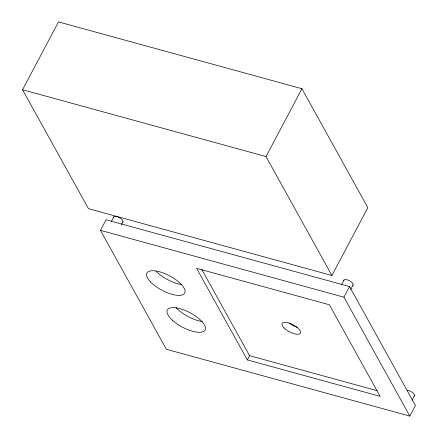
<?xml version="1.0" encoding="UTF-8"?>
<svg xmlns="http://www.w3.org/2000/svg" width="438" height="438" viewBox="0 0 438 438"><rect width="100%" height="100%" fill="white"/><g stroke="black" fill="none" stroke-linecap="round" stroke-linejoin="round"><path stroke-width="0.66" d="M22.557 89.741L58.478 21.9L301.935 88.711L367.838 207.645L331.916 275.486L88.454 208.674L22.557 89.741L266.019 156.558L331.916 275.486M100.472 230.355L106.084 219.756L349.546 286.567L415.443 405.5L409.831 416.1L166.369 349.289L100.472 230.355L343.929 297.172L409.831 416.1M111.323 221.524L113.77 216.898M121.425 224.628L122.952 221.737M266.019 156.558L301.935 88.711M247.328 359.91L196.574 268.324L329.371 304.766L380.124 396.357L247.328 359.91L249.572 355.672L201.787 269.436M341.503 284.695L343.95 280.068M343.929 297.172L349.546 286.567M350.685 289.534L353.132 284.908M412.038 400.261L414.49 395.634M249.572 355.672L377.107 390.674M113.694 217.44A5.19 1.976 27.9 0 1 119.267 217.56A5.19 1.976 27.9 0 1 122.563 222.11M407.291 390.263A5.19 1.976 27.9 0 1 412.974 392.902A5.19 1.976 27.9 0 1 414.096 396.007M202.246 321.508A21.407 8.158 27.9 0 1 175.999 307.618M181.945 284.618A21.407 8.158 27.9 0 1 156.07 271.275M297.429 327.323A10.381 3.953 27.9 0 1 289.25 323.162M343.874 280.605A5.19 1.976 27.9 0 1 349.442 280.725A5.19 1.976 27.9 0 1 352.743 285.28M172.2 320.063A21.407 8.158 27.9 0 0 204.738 330.608A21.407 8.158 27.9 0 0 181.819 309.233A21.407 8.158 27.9 0 0 172.2 320.063M150.458 281.875A21.407 8.158 27.9 0 0 183.61 294.287A21.407 8.158 27.9 0 0 163.336 273.011A21.407 8.158 27.9 0 0 150.458 281.875M284.092 327.963A10.381 3.953 27.9 0 0 300.068 333.625A10.381 3.953 27.9 0 0 289.71 323.277A10.381 3.953 27.9 0 0 284.092 327.963"/></g></svg>
